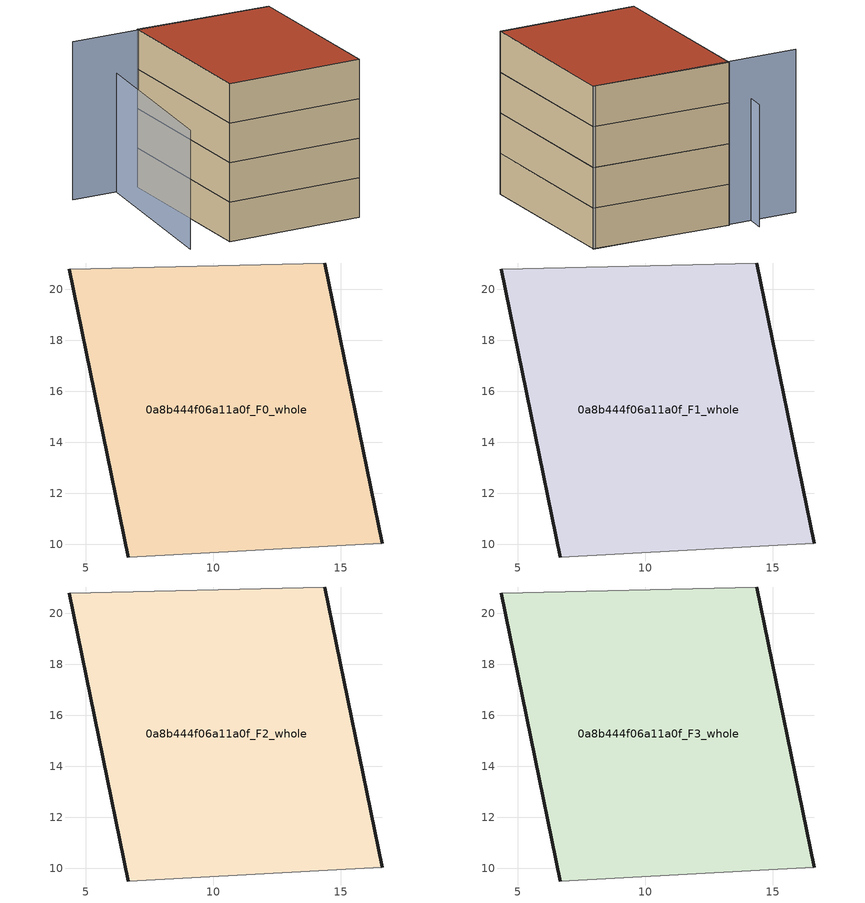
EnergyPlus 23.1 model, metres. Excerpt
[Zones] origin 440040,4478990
0a8b444f06a11a0f_F0_whole
 floor ground (EU_floor_Construction): 16.64,10.03 14.36,21.04 4.34,20.79 6.65,9.5 z0
 wall outside (EU_wall_Construction): 14.36,21.04 16.64,10.03 / 6.65,9.5 4.34,20.79 z0:3
 wall adiabatic (EU_wall_Construction): 4.34,20.79 14.36,21.04 / 16.64,10.03 6.65,9.5 z0:3
0a8b444f06a11a0f_F1_whole
 floor to 0a8b444f06a11a0f_F0_whole (EU_floor_Construction): 16.63,10.03 14.36,21.04 4.33,20.79 6.65,9.5 z3
 wall outside (EU_wall_Construction): 14.36,21.04 16.64,10.03 / 6.65,9.5 4.34,20.79 z3:6
 wall adiabatic (EU_wall_Construction): 4.34,20.79 14.36,21.04 / 16.64,10.03 6.65,9.5 z3:6
0a8b444f06a11a0f_F2_whole
 floor to 0a8b444f06a11a0f_F1_whole (EU_floor_Construction): 16.63,10.03 14.36,21.04 4.33,20.79 6.65,9.5 z6
 wall outside (EU_wall_Construction): 14.36,21.04 16.64,10.03 / 6.65,9.5 4.34,20.79 z6:9
 wall adiabatic (EU_wall_Construction): 4.34,20.79 14.36,21.04 / 16.64,10.03 6.65,9.5 z6:9
0a8b444f06a11a0f_F3_whole
 floor to 0a8b444f06a11a0f_F2_whole (EU_floor_Construction): 16.63,10.03 14.36,21.04 4.33,20.79 6.65,9.5 z9
 wall outside (EU_wall_Construction): 14.36,21.04 16.64,10.03 / 6.65,9.5 4.34,20.79 z9:12
 wall adiabatic (EU_wall_Construction): 4.34,20.79 14.36,21.04 / 16.64,10.03 6.65,9.5 z9:12
 roof outside (EU_roof_Construction): 14.36,21.04 16.64,10.03 6.65,9.5 4.34,20.79 z12
shading: 2.59,21.84 3.63,9.38 z0:9; 14.37,21.04 -0.65,20.49 z0:12
[Building]
EU S2 Campaign: North Axis=0; Terrain=City; Solar Distribution=FullExterior
[Site:Location]
Madrid: Latitude=40.5; Longitude=-3.5; Time Zone=1; Elevation=609
[SizingPeriod:WeatherFileDays]
AnnualSizingPeriod: Begin Month=1; Begin Day of Month=1; End Month=12; End Day of Month=31; Day of Week for Start Day=Monday; Use Weather File Daylight Saving Period=No; Use Weather File Rain and Snow Indicators=No
[MATERIAL]
EU_InternalMass_Material: Roughness=MediumRough; Thickness=0.1; Conductivity=1; Density=1800; Specific Heat=900; Thermal Absorptance=0.9; Solar Absorptance=0.7; Visible Absorptance=0.7
[MATERIAL:NOMASS] Roughness=MediumRough; Thermal Absorptance=0.9; Solar Absorptance=0.7; Visible Absorptance=0.7
Name | Thermal Resistance
EU_wall_NoMass | 1.60022
EU_roof_NoMass | 1.57597
EU_floor_NoMass | 0.470652
[CONSTRUCTION]
EU_wall_Construction: EU_wall_NoMass
EU_roof_Construction: EU_roof_NoMass
EU_floor_Construction: EU_floor_NoMass
EU_InternalMass_Construction: EU_InternalMass_Material
[ZONE] Type=1; Multiplier=1; Ceiling Height=autocalculate; Volume=337.283; Floor Area=autocalculate; Part of Total Floor Area=Yes
0a8b444f06a11a0f_F0_whole; 0a8b444f06a11a0f_F1_whole; 0a8b444f06a11a0f_F2_whole; 0a8b444f06a11a0f_F3_whole
[INTERNALMASS] Construction=EU_InternalMass_Construction; Surface Area=112.428
Name | Zone or ZoneList
0a8b444f06a11a0f_F0_whole_EU_InternalMass | 0a8b444f06a11a0f_F0_whole
0a8b444f06a11a0f_F1_whole_EU_InternalMass | 0a8b444f06a11a0f_F1_whole
0a8b444f06a11a0f_F2_whole_EU_InternalMass | 0a8b444f06a11a0f_F2_whole
0a8b444f06a11a0f_F3_whole_EU_InternalMass | 0a8b444f06a11a0f_F3_whole
[OTHEREQUIPMENT] Fuel Type=Electricity; Design Level Calculation Method=Watts/Area; Power per Zone Floor Area=1; Fraction Latent=0; Fraction Radiant=0; Fraction Lost=0; Carbon Dioxide Generation Rate=0; EndUse Subcategory=EU_Step8_InternalGains
Name | Zone or ZoneList or Space or SpaceList | Schedule
EU_Step8_InternalGain_0a8b444f06a11a0f_F0_whole_f000 | 0a8b444f06a11a0f_F0_whole | EU_Step8_GainSchedule_0a8b444f06a11a0f_F0_whole_f000
EU_Step8_InternalGain_0a8b444f06a11a0f_F1_whole_f000 | 0a8b444f06a11a0f_F1_whole | EU_Step8_GainSchedule_0a8b444f06a11a0f_F1_whole_f000
EU_Step8_InternalGain_0a8b444f06a11a0f_F2_whole_f000 | 0a8b444f06a11a0f_F2_whole | EU_Step8_GainSchedule_0a8b444f06a11a0f_F2_whole_f000
EU_Step8_InternalGain_0a8b444f06a11a0f_F3_whole_f000 | 0a8b444f06a11a0f_F3_whole | EU_Step8_GainSchedule_0a8b444f06a11a0f_F3_whole_f000
[ZONEVENTILATION:DESIGNFLOWRATE] Schedule=EU_AlwaysOn; Design Flow Rate Calculation Method=AirChanges/Hour; Air Changes per Hour=0.480704; Ventilation Type=Natural; Fan Pressure Rise=0; Fan Total Efficiency=1; Constant Term Coefficient=1; Temperature Term Coefficient=0; Velocity Term Coefficient=0; Velocity Squared Term Coefficient=0; Minimum Indoor Temperature=-100; Maximum Indoor Temperature=100; Delta Temperature=-100; Minimum Outdoor Temperature=-100; Maximum Outdoor Temperature=100; Maximum Wind Speed=40
Name | Zone or ZoneList or Space or SpaceList
EU_ConstantAir_0a8b444f06a11a0f_F0_whole | 0a8b444f06a11a0f_F0_whole
EU_ConstantAir_0a8b444f06a11a0f_F1_whole | 0a8b444f06a11a0f_F1_whole
EU_ConstantAir_0a8b444f06a11a0f_F2_whole | 0a8b444f06a11a0f_F2_whole
EU_ConstantAir_0a8b444f06a11a0f_F3_whole | 0a8b444f06a11a0f_F3_whole
[HVACTEMPLATE:THERMOSTAT] Constant Heating Setpoint=20; Constant Cooling Setpoint=50
EU_HeatOnly_0a8b444f06a11a0f_F0_whole; EU_HeatOnly_0a8b444f06a11a0f_F1_whole; EU_HeatOnly_0a8b444f06a11a0f_F2_whole; EU_HeatOnly_0a8b444f06a11a0f_F3_whole
[HVACTEMPLATE:ZONE:IDEALLOADSAIRSYSTEM] System Availability Schedule=EU_AlwaysOn; Maximum Heating Supply Air Temperature=50; Minimum Cooling Supply Air Temperature=13; Maximum Heating Supply Air Humidity Ratio=0.0156; Minimum Cooling Supply Air Humidity Ratio=0.0077; Heating Limit=NoLimit; Cooling Limit=NoLimit; Heating Availability Schedule=EU_AlwaysOn; Cooling Availability Schedule=EU_CoolingOff; Dehumidification Control Type=ConstantSensibleHeatRatio; Cooling Sensible Heat Ratio=0.7; Dehumidification Setpoint=60; Humidification Control Type=None; Humidification Setpoint=30; Outdoor Air Method=None; Outdoor Air Flow Rate per Person=0.00944; Outdoor Air Flow Rate per Zone Floor Area=0; Outdoor Air Flow Rate per Zone=0; Demand Controlled Ventilation Type=None; Outdoor Air Economizer Type=NoEconomizer; Heat Recovery Type=None; Sensible Heat Recovery Effectiveness=0.7; Latent Heat Recovery Effectiveness=0.65
Name | Template Thermostat
0a8b444f06a11a0f_F0_whole | EU_HeatOnly_0a8b444f06a11a0f_F0_whole
0a8b444f06a11a0f_F1_whole | EU_HeatOnly_0a8b444f06a11a0f_F1_whole
0a8b444f06a11a0f_F2_whole | EU_HeatOnly_0a8b444f06a11a0f_F2_whole
0a8b444f06a11a0f_F3_whole | EU_HeatOnly_0a8b444f06a11a0f_F3_whole
[SIZING:ZONE] Zone Cooling Design Supply Air Temperature Input Method=SupplyAirTemperature; Zone Cooling Design Supply Air Temperature=13; Zone Heating Design Supply Air Temperature Input Method=SupplyAirTemperature; Zone Heating Design Supply Air Temperature=50; Zone Cooling Design Supply Air Humidity Ratio=0.008; Zone Heating Design Supply Air Humidity Ratio=0.008; Cooling Design Air Flow Method=DesignDay; Cooling Design Air Flow Rate=0; Cooling Minimum Air Flow per Zone Floor Area=0.000762; Cooling Minimum Air Flow=0; Cooling Minimum Air Flow Fraction=0.2; Heating Design Air Flow Method=DesignDay; Heating Design Air Flow Rate=0; Heating Maximum Air Flow per Zone Floor Area=0.002032; Heating Maximum Air Flow=0.141576; Heating Maximum Air Flow Fraction=0.3; Account for Dedicated Outdoor Air System=No; Dedicated Outdoor Air System Control Strategy=NeutralSupplyAir; Dedicated Outdoor Air Low Setpoint Temperature for Design=autosize; Dedicated Outdoor Air High Setpoint Temperature for Design=autosize; Zone Load Sizing Method=Sensible Load Only No Latent Load; Zone Latent Cooling Design Supply Air Humidity Ratio Input Method=HumidityRatioDifference; Zone Cooling Design Supply Air Humidity Ratio Difference=0.005; Zone Latent Heating Design Supply Air Humidity Ratio Input Method=HumidityRatioDifference; Zone Humidification Design Supply Air Humidity Ratio Difference=0.005
0a8b444f06a11a0f_F0_whole; 0a8b444f06a11a0f_F1_whole; 0a8b444f06a11a0f_F2_whole; 0a8b444f06a11a0f_F3_whole
[SCHEDULE:CONSTANT]
Name | Hourly Value
EU_AlwaysOn | 1
EU_CoolingOff | 0
[SCHEDULE:FILE] Column Number=1; Rows to Skip at Top=0; Number of Hours of Data=8760; Column Separator=Comma; Interpolate to Timestep=No; Minutes per Item=60; Adjust Schedule for Daylight Savings=Yes
Name | File
EU_Step8_GainSchedule_0a8b444f06a11a0f_F0_whole_f000 | ../../schedules/0a8b444f06a11a0f/0a8b444f06a11a0f_F0_whole_f000_gain.csv
EU_Step8_GainSchedule_0a8b444f06a11a0f_F1_whole_f000 | ../../schedules/0a8b444f06a11a0f/0a8b444f06a11a0f_F1_whole_f000_gain.csv
EU_Step8_GainSchedule_0a8b444f06a11a0f_F2_whole_f000 | ../../schedules/0a8b444f06a11a0f/0a8b444f06a11a0f_F2_whole_f000_gain.csv
EU_Step8_GainSchedule_0a8b444f06a11a0f_F3_whole_f000 | ../../schedules/0a8b444f06a11a0f/0a8b444f06a11a0f_F3_whole_f000_gain.csv
